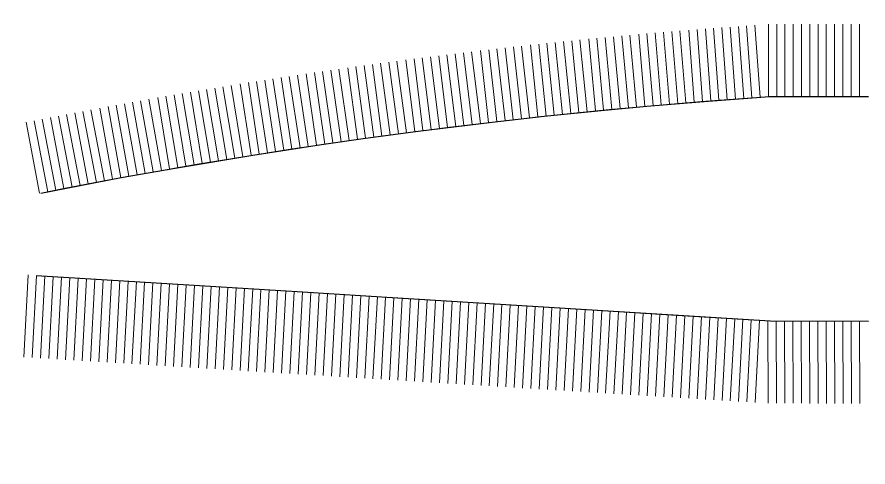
# Model space of a CAD drawing. Header units: millimetres. Extents: x 645430 to 1329725, y -477752 to 44877.
# Drawn here: x 1026278 to 1063102, y -53212 to -33758 of the extents above; entities that cross this region are included whole.
import ezdxf

# ---------------------------------------------------------------- set-up
doc = ezdxf.new("R2010")
doc.units = ezdxf.units.MM
doc.header["$LTSCALE"] = 250
doc.layers.add('hatch', color=35, linetype='Continuous')
doc.layers.add('Pucca Road', color=1, linetype='Continuous', lineweight=30)
doc.layers.add('ROAD', color=1, linetype='Continuous', lineweight=30)

# ---------------------------------------------------------------- blocks, each defined once
blk = doc.blocks.new('*U361')
at = {"layer": 'hatch', "lineweight": 0}
blk.add_lwpolyline([(400.0540255111725, -0.005787817699130767), (399.9972394988152, -3125.059754540675)], dxfattribs=at)
blk = doc.blocks.new('*U362')
at = {"layer": 'ROAD', "color": 0, "linetype": 'ByBlock', "lineweight": -2, "transparency": 16777216}
for p, rotation in [((729940.8934427382, -36233.16892012076, 3467.97606638567), 182.6347678635472), ((730298.3361413388, -36219.43352847538, 3467.97606638567), 181.9983973892066), ((730655.8298705721, -36206.95958394422, 3467.97606638567), 181.9983973892066), ((731013.3235998055, -36194.48563941307, 3467.97606638567), 181.9983973892066), ((731370.8173290389, -36182.01169488191, 3467.97606638567), 181.9983973892066), ((731728.3110582723, -36169.53775035076, 3467.97606638567), 181.9983973892066), ((732085.8047875057, -36157.06380581961, 3467.97606638567), 181.9983973892066), ((732443.3368236575, -36145.86957748503, 3467.97606638567), 181.4307528477945), ((732800.936588996, -36136.93797274301, 3467.97606638567), 181.4307528477945), ((733158.5363543343, -36128.006368001, 3467.97606638567), 181.4307528477945), ((733516.1361196728, -36119.07476325898, 3467.97606638567), 181.4307528477945), ((733873.7358850113, -36110.14315851696, 3467.97606638567), 181.4307528477945), ((734231.3356503496, -36101.21155377495, 3467.97606638567), 181.4307528477945), ((734588.9354156881, -36092.27994903293, 3467.97606638567), 181.4307528477945), ((734946.5362633391, -36083.40126071929, 3467.97606638567), 180.9126896676022), ((735304.2021684452, -36077.70336128387, 3467.97606638567), 180.9126896676022), ((735661.8680735513, -36072.00546184844, 3467.97606638567), 180.9126896676022), ((736019.5339786574, -36066.30756241302, 3467.97606638567), 180.9126896676022), ((736377.1998837636, -36060.6096629776, 3467.97606638567), 180.9126896676022), ((736734.8657888697, -36054.91176354218, 3467.97606638567), 180.9126896676022), ((737092.5629848108, -36051.8794648444, 3467.97606638567), 180.4324108276554), ((737450.2640859992, -36049.17984600351, 3467.97606638567), 180.4324108276554), ((737807.9651871878, -36046.48022716262, 3467.97606638567), 180.4324108276554), ((738165.6662883763, -36043.78060832173, 3467.97606638567), 180.4324108276554), ((738523.3673895648, -36041.08098948084, 3467.97606638567), 180.4324108276554), ((738881.0684907533, -36038.38137063995, 3467.97606638567), 180.4324108276554), ((739238.7735804716, -36037.36053860199, 3467.97606638567), 179.8398399342175), ((739596.483471166, -36038.36045498909, 3467.97606638567), 179.8398399342175), ((739954.1933618604, -36039.36037137618, 3467.97606638567), 179.8398399342175), ((740311.9032525547, -36040.36028776327, 3467.97606638567), 179.8398399342175), ((740669.6131432491, -36041.36020415036, 3467.97606638567), 179.8398399342175), ((741027.3230339434, -36042.36012053746, 3467.97606638567), 179.8398399342175), ((741385.0329246379, -36043.36003692455, 3467.97606638567), 179.8398399342175), ((741742.7428153323, -36044.35995331164, 3467.97606638567), 179.8398399342175), ((742100.4527060266, -36045.35986969874, 3467.97606638567), 179.8398399342175), ((742457.1383447644, -36072.22369077554, 3467.97606638567), 175.6245212792102), ((742813.8070816284, -36099.51430962615, 3467.97606638567), 175.6245212792102), ((743170.4758184922, -36126.80492847676, 3467.97606638567), 175.6245212792102), ((743527.1445553562, -36154.09554732737, 3467.97606638567), 175.6245212792102), ((743883.8132922201, -36181.38616617798, 3467.97606638567), 175.6245212792102), ((744240.482029084, -36208.67678502859, 3467.97606638567), 175.6245212792102), ((744597.150765948, -36235.9674038792, 3467.97606638567), 175.6245212792102), ((744953.8195028119, -36263.25802272982, 3467.97606638567), 175.6245212792102), ((723154.4257021855, -36598.74673697897, 3467.97606638567), 183.7676496469519), ((723511.3638793274, -36575.2413454288, 3467.97606638567), 183.7676496469519), ((723868.3020564694, -36551.73595387863, 3467.97606638567), 183.7676496469519), ((724225.2402336114, -36528.23056232847, 3467.97606638567), 183.7676496469519), ((724582.2000770507, -36505.07722091276, 3467.97606638567), 183.2757998883983), ((724939.3268797013, -36484.63675707365, 3467.97606638567), 183.2757998883983), ((725296.4536823519, -36464.19629323454, 3467.97606638567), 183.2757998883983), ((725653.5804850024, -36443.75582939543, 3467.97606638567), 183.2757998883983), ((726010.7072876529, -36423.31536555632, 3467.97606638567), 183.2757998883983), ((726367.8340903035, -36402.87490171722, 3467.97606638567), 183.2757998883983), ((726724.960892954, -36382.4344378781, 3467.97606638567), 183.2757998883983), ((727082.2283470145, -36364.7184447342, 3467.97606638567), 182.6347678635472), ((727439.5614839799, -36348.27475415752, 3467.97606638567), 182.6347678635472), ((727796.8946209454, -36331.83106358084, 3467.97606638567), 182.6347678635472), ((728154.2277579108, -36315.38737300416, 3467.97606638567), 182.6347678635472), ((728511.5608948764, -36298.94368242748, 3467.97606638567), 182.6347678635472), ((728868.8940318418, -36282.4999918508, 3467.97606638567), 182.6347678635472), ((729226.2271688073, -36266.05630127412, 3467.97606638567), 182.6347678635472), ((729583.5603057727, -36249.61261069744, 3467.97606638567), 182.6347678635472), ((745310.4882396759, -36290.54864158043, 3467.97606638567), 175.6245212792102), ((745667.1569765398, -36317.83926043104, 3467.97606638567), 175.6245212792102), ((746023.8257134038, -36345.12987928165, 3467.97606638567), 175.6245212792102), ((746380.4944502676, -36372.42049813225, 3467.97606638567), 175.6245212792102), ((718874.6135365223, -36927.85668819663, 3467.97606638567), 185.0848363659794), ((719230.9170723321, -36896.15249126946, 3467.97606638567), 185.0848363659794), ((719587.2206081419, -36864.4482943423, 3467.97606638567), 185.0848363659794), ((719943.874451494, -36836.99323878351, 3467.97606638567), 184.3410001258672), ((720300.5595463176, -36809.9172556246, 3467.97606638567), 184.3410001258672), ((720657.2446411412, -36782.84127246568, 3467.97606638567), 184.3410001258672), ((721013.9297359647, -36755.76528930676, 3467.97606638567), 184.3410001258672), ((721370.6148307885, -36728.68930614785, 3467.97606638567), 184.3410001258672), ((721727.299925612, -36701.61332298893, 3467.97606638567), 184.3410001258672), ((722083.9850204356, -36674.53733983001, 3467.97606638567), 184.3410001258672), ((722440.6701152592, -36647.46135667111, 3467.97606638567), 184.3410001258672), ((722797.4875250434, -36622.25212852913, 3467.97606638567), 183.7676496469519), ((714956.6860474705, -37291.4783165325, 3467.97606638567), 185.7553208757103), ((715312.5941881586, -37255.6068637422, 3467.97606638567), 185.7553208757103), ((715668.5023288468, -37219.7354109519, 3467.97606638567), 185.7553208757103), ((716024.4104695349, -37183.8639581616, 3467.97606638567), 185.7553208757103), ((716380.4887858537, -37149.78606668676, 3467.97606638567), 185.0848363659794), ((716736.7923216635, -37118.0818697596, 3467.97606638567), 185.0848363659794), ((717093.0958574733, -37086.37767283244, 3467.97606638567), 185.0848363659794), ((717449.3993932831, -37054.67347590528, 3467.97606638567), 185.0848363659794), ((717805.7029290929, -37022.96927897811, 3467.97606638567), 185.0848363659794), ((718162.0064649027, -36991.26508205095, 3467.97606638567), 185.0848363659794), ((718518.3100007125, -36959.56088512378, 3467.97606638567), 185.0848363659794), ((711756.2153669025, -37639.61720790296, 3467.97606638567), 186.4412873419756), ((712111.6685441965, -37599.48736258817, 3467.97606638567), 186.4412873419756), ((712467.1217214905, -37559.35751727338, 3467.97606638567), 186.4412873419756), ((712822.5748987844, -37519.22767195859, 3467.97606638567), 186.4412873419756), ((713178.0280760784, -37479.0978266438, 3467.97606638567), 186.4412873419756), ((713533.4812533724, -37438.96798132901, 3467.97606638567), 186.4412873419756), ((713888.9616254062, -37399.0926749034, 3467.97606638567), 185.7553208757103), ((714244.8697660943, -37363.2212221131, 3467.97606638567), 185.7553208757103), ((714600.7779067825, -37327.3497693228, 3467.97606638567), 185.7553208757103), ((710689.8558350207, -37760.00674384733, 3467.97606638567), 186.4412873419756), ((711045.3090123147, -37719.87689853254, 3467.97606638567), 186.4412873419756), ((711400.7621896085, -37679.74705321775, 3467.97606638567), 186.4412873419756)]:
    blk.add_blockref('*U361', p, dxfattribs=dict(at, rotation=rotation))
blk = doc.blocks.new('*U363')
at = {"layer": 'hatch', "lineweight": 0}
blk.add_lwpolyline([(391.4537559568594, -9.556378572974088e-11), (360.1403277916412, 3557.643168585124)], dxfattribs=at)
blk = doc.blocks.new('*U364')
at = {"layer": 'ROAD', "color": 0, "linetype": 'ByBlock', "lineweight": -2, "transparency": 16777216}
for p, rotation in [((709924.5458316086, -41341.51335103989, 3467.97606638567), 172.0797222098543), ((710281.4068133356, -41391.16064065851, 3467.97606638567), 172.0797222098543), ((710638.2677950626, -41440.80793027713, 3467.97606638567), 172.0797222098543), ((710995.1287767896, -41490.45521989575, 3467.97606638567), 172.0797222098543), ((711351.9897585167, -41540.10250951436, 3467.97606638567), 172.0797222098543), ((711708.8507402437, -41589.74979913298, 3467.97606638567), 172.0797222098543), ((712065.7117219707, -41639.3970887516, 3467.97606638567), 172.0797222098543), ((712422.5727036977, -41689.04437837022, 3467.97606638567), 172.0797222098543), ((712779.4336854247, -41738.69166798884, 3467.97606638567), 172.0797222098543), ((713136.2946671518, -41788.33895760746, 3467.97606638567), 172.0797222098543), ((713493.1556488788, -41837.98624722608, 3467.97606638567), 172.0797222098543), ((713850.0166306058, -41887.6335368447, 3467.97606638567), 172.0797222098543), ((714206.8776123328, -41937.28082646331, 3467.97606638567), 172.0797222098543), ((714563.73859406, -41986.92811608191, 3467.97606638567), 172.0797222098543), ((714920.5995757871, -42036.57540570045, 3467.97606638567), 172.0797222098543), ((715277.4605575141, -42086.222695319, 3467.97606638567), 172.0797222098543), ((715634.3215392411, -42135.86998493756, 3467.97606638567), 172.0797222098543), ((715991.1825209681, -42185.51727455611, 3467.97606638567), 172.0797222098543), ((716348.0435026952, -42235.16456417465, 3467.97606638567), 172.0797222098543), ((716704.9044844222, -42284.8118537932, 3467.97606638567), 172.0797222098543), ((717061.7654661492, -42334.45914341175, 3467.97606638567), 172.0797222098543), ((717418.6264478762, -42384.1064330303, 3467.97606638567), 172.0797222098543), ((717775.4874296034, -42433.75372264885, 3467.97606638567), 172.0797222098543), ((718132.3484113304, -42483.40101226744, 3467.97606638567), 172.0797222098543), ((718489.2093930574, -42533.04830188603, 3467.97606638567), 172.0797222098543), ((718846.0703747844, -42582.69559150461, 3467.97606638567), 172.0797222098543), ((719202.9313565114, -42632.3428811232, 3467.97606638567), 172.0797222098543), ((719559.7923382384, -42681.99017074179, 3467.97606638567), 172.0797222098543), ((719916.6533199655, -42731.63746036038, 3467.97606638567), 172.0797222098543), ((720273.5143016925, -42781.28474997896, 3467.97606638567), 172.0797222098543), ((720630.3752834195, -42830.93203959755, 3467.97606638567), 172.0797222098543), ((720987.2362651465, -42880.57932921614, 3467.97606638567), 172.0797222098543), ((721344.0972468734, -42930.22661883473, 3467.97606638567), 172.0797222098543), ((721700.9582286004, -42979.87390845347, 3467.97606638567), 172.0797222098543), ((722057.8192103275, -43029.52119807219, 3467.97606638567), 172.0797222098543), ((722414.6801920545, -43079.16848769093, 3467.97606638567), 172.0797222098543), ((722771.5411737815, -43128.81577730966, 3467.97606638567), 172.0797222098543), ((723128.4021555085, -43178.46306692839, 3467.97606638567), 172.0797222098543), ((723485.2631372355, -43228.11035654713, 3467.97606638567), 172.0797222098543), ((723842.1241189626, -43277.75764616586, 3467.97606638567), 172.0797222098543), ((724198.9851006896, -43327.40493578459, 3467.97606638567), 172.0797222098543), ((724555.8460824166, -43377.05222540333, 3467.97606638567), 172.0797222098543), ((724912.7070641436, -43426.69951502206, 3467.97606638567), 172.0797222098543), ((725269.5680458705, -43476.34680464079, 3467.97606638567), 172.0797222098543), ((725626.4290275975, -43525.99409425948, 3467.97606638567), 172.0797222098543), ((725983.2900093246, -43575.64138387813, 3467.97606638567), 172.0797222098543), ((726340.1509910516, -43625.28867349678, 3467.97606638567), 172.0797222098543), ((726697.0119727786, -43674.93596311543, 3467.97606638567), 172.0797222098543), ((727053.8729545056, -43724.58325273408, 3467.97606638567), 172.0797222098543), ((727410.7339362327, -43774.23054235273, 3467.97606638567), 172.0797222098543), ((727767.5949179598, -43823.87783197137, 3467.97606638567), 172.0797222098543), ((728124.4558996868, -43873.52512159002, 3467.97606638567), 172.0797222098543), ((728481.3168814138, -43923.17241120867, 3467.97606638567), 172.0797222098543), ((728838.1778631408, -43972.81970082732, 3467.97606638567), 172.0797222098543), ((729195.0388448678, -44022.46699044597, 3467.97606638567), 172.0797222098543), ((729551.8998265949, -44072.11428006462, 3467.97606638567), 172.0797222098543), ((729908.7608083219, -44121.76156968327, 3467.97606638567), 172.0797222098543), ((730265.6217900489, -44171.40885930192, 3467.97606638567), 172.0797222098543), ((730622.4827717759, -44221.05614892048, 3467.97606638567), 172.0797222098543), ((730979.3437535029, -44270.70343853905, 3467.97606638567), 172.0797222098543), ((731336.20473523, -44320.35072815762, 3467.97606638567), 172.0797222098543), ((731693.065716957, -44369.99801777619, 3467.97606638567), 172.0797222098543), ((732049.926698684, -44419.64530739476, 3467.97606638567), 172.0797222098543), ((732406.787680411, -44469.29259701333, 3467.97606638567), 172.0797222098543), ((732763.648662138, -44518.9398866319, 3467.97606638567), 172.0797222098543), ((733120.509643865, -44568.58717625047, 3467.97606638567), 172.0797222098543), ((733477.3706255922, -44618.23446586903, 3467.97606638567), 172.0797222098543), ((733834.2316073192, -44667.8817554876, 3467.97606638567), 172.0797222098543), ((734191.0925890462, -44717.52904510617, 3467.97606638567), 172.0797222098543), ((734547.9535707732, -44767.17633472473, 3467.97606638567), 172.0797222098543), ((734904.8145525003, -44816.82362434325, 3467.97606638567), 172.0797222098543), ((735261.6755342273, -44866.47091396178, 3467.97606638567), 172.0797222098543), ((735618.5365159543, -44916.11820358031, 3467.97606638567), 172.0797222098543), ((735975.3974976813, -44965.76549319884, 3467.97606638567), 172.0797222098543), ((736332.2584794085, -45015.41278281737, 3467.97606638567), 172.0797222098543), ((736689.1194611355, -45065.0600724359, 3467.97606638567), 172.0797222098543), ((737045.9804428625, -45114.70736205443, 3467.97606638567), 172.0797222098543), ((737402.8414245895, -45164.35465167295, 3467.97606638567), 172.0797222098543), ((737759.7024063165, -45214.00194129165, 3467.97606638567), 172.0797222098543), ((738116.5633880435, -45263.64923091034, 3467.97606638567), 172.0797222098543), ((738473.4243697706, -45313.29652052904, 3467.97606638567), 172.0797222098543), ((738830.2853514976, -45362.94381014773, 3467.97606638567), 172.0797222098543), ((739187.1463332246, -45412.59109976643, 3467.97606638567), 172.0797222098543), ((739544.0073149516, -45462.23838938511, 3467.97606638567), 172.0797222098543), ((739900.8682966786, -45511.88567900381, 3467.97606638567), 172.0797222098543), ((740257.7292784057, -45561.53296862251, 3467.97606638567), 172.0797222098543), ((740614.5902601327, -45611.1802582412, 3467.97606638567), 172.0797222098543), ((740971.4512418597, -45660.8275478599, 3467.97606638567), 172.0797222098543), ((741328.3122235867, -45710.47483747858, 3467.97606638567), 172.0797222098543), ((741687.0783954225, -45742.74343792904, 3467.97606638567), 175.407806329246), ((742046.2197167074, -45771.59001470025, 3467.97606638567), 175.407806329246), ((742405.3610379923, -45800.43659147147, 3467.97606638567), 175.407806329246), ((742764.5023592771, -45829.28316824269, 3467.97606638567), 175.407806329246), ((743123.6436805619, -45858.12974501391, 3467.97606638567), 175.407806329246), ((743482.7850018468, -45886.97632178513, 3467.97606638567), 175.407806329246), ((743841.9263231317, -45915.82289855635, 3467.97606638567), 175.407806329246), ((744201.0676444165, -45944.66947532757, 3467.97606638567), 175.407806329246), ((744560.2089657014, -45973.51605209878, 3467.97606638567), 175.407806329246), ((744919.3502869862, -46002.36262887, 3467.97606638567), 175.407806329246), ((745278.4916082711, -46031.20920564122, 3467.97606638567), 175.407806329246), ((745637.632929556, -46060.05578241244, 3467.97606638567), 175.407806329246)]:
    blk.add_blockref('*U363', p, dxfattribs=dict(at, rotation=rotation))

msp = doc.modelspace()

# ---------------------------------------------------------------- linework, layer by layer
at = {"layer": 'Pucca Road', "ltscale": 0.5, "elevation": 3468}
for points in [[(1027315.362778125, -41366.7889816243), (1030788.517995448, -40703.19582258927), (1033122.948809729, -40286.07553692843), (1036479.328164835, -39726.79981996294), (1039447.730457406, -39271.69666776744), (1041362.710362505, -38997.68384586304), (1043643.449040699, -38691.29052821286), (1046838.582093989, -38298.39748509473), (1049085.688504587, -38047.38151713089), (1051699.562690095, -37781.58663465222), (1053525.856867455, -37612.546815215), (1055819.722135236, -37419.60747391608), (1058841.346724399, -37196.90099751566), (1063128.075172907, -37196.90099751107)], [(1027104.807517489, -44929.55677136836), (1031588.937273297, -45207.33728307756), (1034883.652407549, -45411.436563376), (1038636.71092606, -45643.92905857975), (1042736.75297922, -45897.91630729537), (1047665.003828024, -46203.20899889078), (1051848.232181758, -46462.34942880112), (1054836.1634046, -46647.44422070684), (1058862.200165229, -46896.847028483), (1063126.470755699, -46912.97623734068)]]:
    msp.add_lwpolyline(points, dxfattribs=at)
at = {"layer": 'ROAD', "lineweight": 0, "elevation": 3468}
msp.add_lwpolyline([(1058862.340500074, -37196.90130124489, 0.03227923734057953), (1027315.362778125, -41366.7889816243)], format="xyb", dxfattribs=at)
msp.add_lwpolyline([(1058862.200165229, -46896.847028483), (1027104.807517489, -44929.55677136836)], dxfattribs=at)

# ---------------------------------------------------------------- block references
at = {"layer": 'ROAD', "lineweight": 0, "rotation": 4.375478720851199}
for name in ['*U362', '*U364']:
    msp.add_blockref(name, (316147.9746688937, -57873.57673934785, 0.02393361433070629), dxfattribs=at)

doc.saveas('drawing.dxf')
